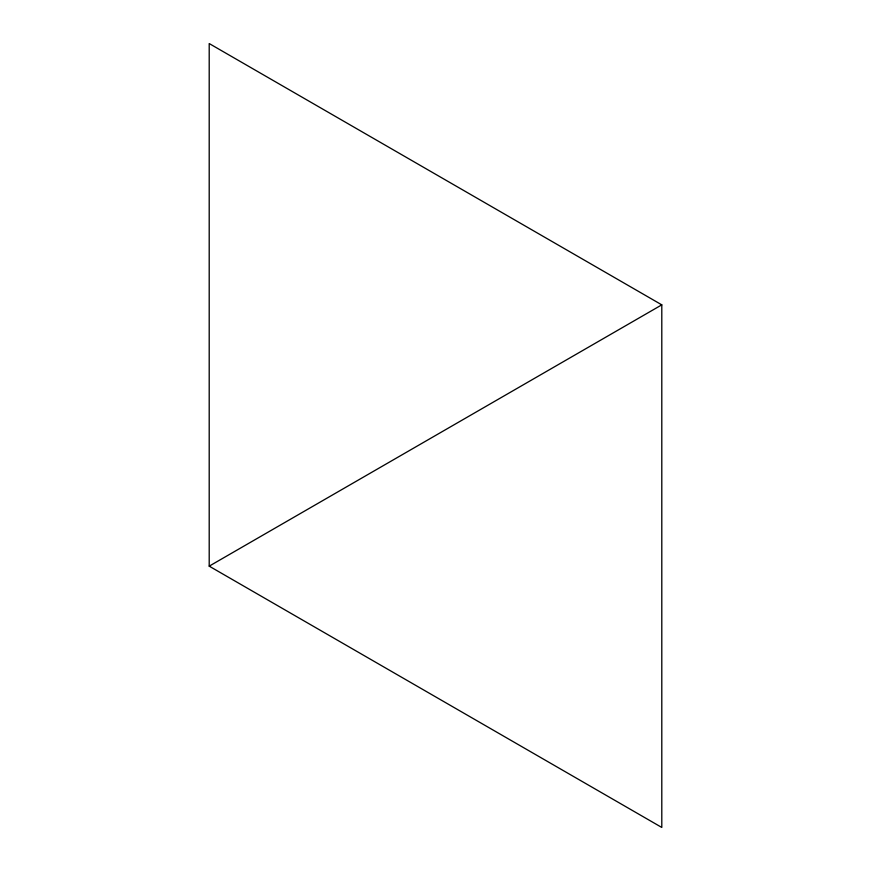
<?xml version="1.0" encoding="UTF-8"?>
<svg xmlns="http://www.w3.org/2000/svg" width="871" height="871" viewBox="0 0 871 871"><rect width="100%" height="100%" fill="white"/><g stroke="black" fill="none" stroke-linecap="round" stroke-linejoin="round"><path stroke-width="1.31" d="M209.203 566.15L661.797 304.85L661.797 827.45L209.203 566.15L209.203 43.55L661.797 304.85"/></g></svg>
